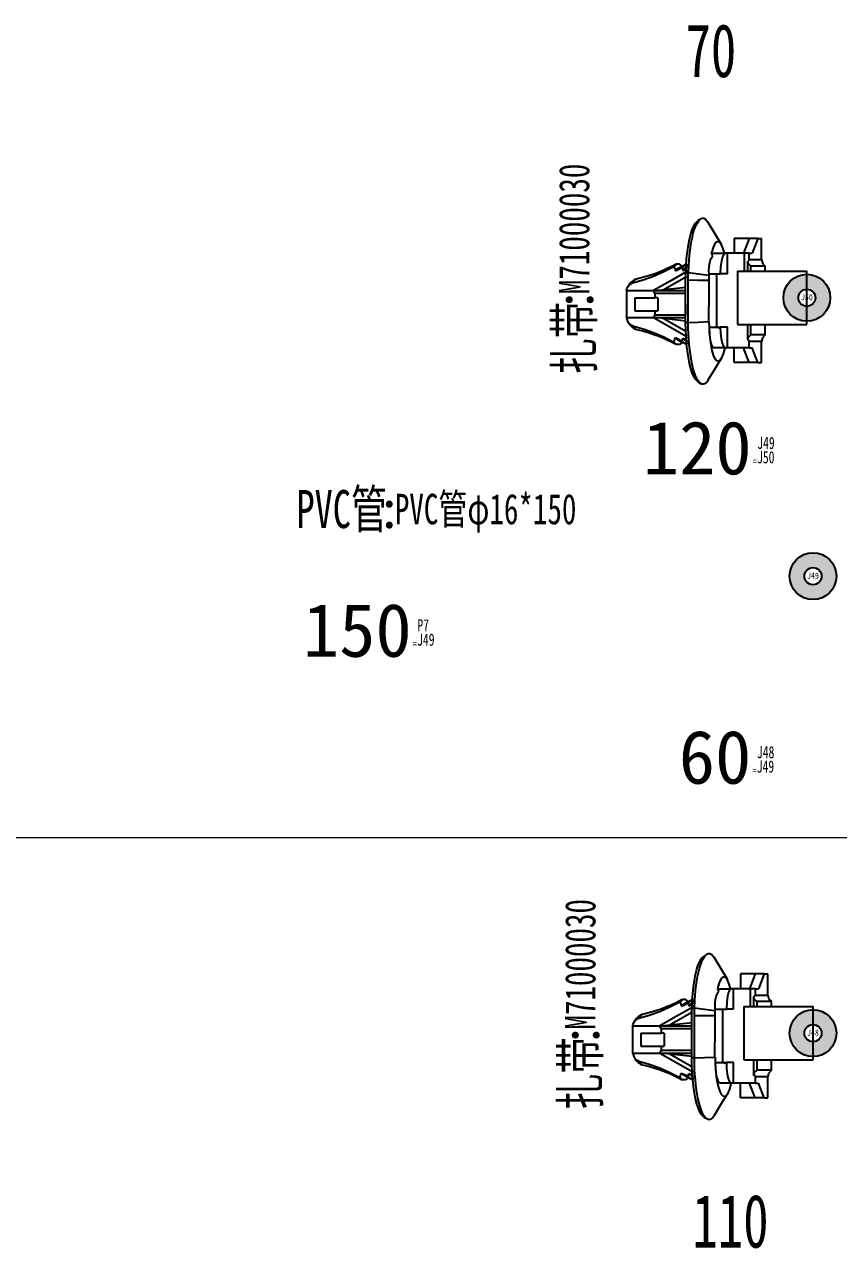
# Model space of a CAD drawing. Header units: millimetres. Extents: x -2653 to 6698, y -4403 to -42.
# Drawn here: x 340.5 to 394, y -769.2 to -688.9 of the extents above; entities that cross this region are included whole.
import ezdxf
from ezdxf.enums import TextEntityAlignment as Align

# ---------------------------------------------------------------- set-up
doc = ezdxf.new("R2010")
doc.units = ezdxf.units.MM
doc.header["$MEASUREMENT"] = 0
for name, color, linetype in [('21', 7, 'Continuous'), ('文字', 3, 'Continuous'), ('节点长度', 1, 'Continuous'), ('节点长度-L', 32, 'Continuous'), ('轮廓线', 7, 'Continuous'), ('附件-供应商', 43, 'Continuous'), ('附件-名称', 53, 'Continuous'), ('附件-数量', 21, 'Continuous'), ('附件-编码', 52, 'Continuous')]:
    doc.layers.add(name, color=color, linetype=linetype)
for name, color, linetype, plot in [('节点长度-E1', 53, 'Continuous', False), ('节点长度-E2', 53, 'Continuous', False), ('节点长度-不打印', 14, 'Continuous', False), ('附件-不打印', 2, 'Continuous', False), ('隐藏-节点长度辅助', 202, 'Continuous', False), ('隐藏-辅助信息', 3, 'Continuous', False)]:
    doc.layers.add(name, color=color, linetype=linetype, plot=plot)
doc.styles.add('CL', font='', dxfattribs={"height": 2})
doc.styles.add('灯泡', font='', dxfattribs={"width": 0.7})
doc.styles.get('CL').set_extended_font_data('SimSun')
doc.styles.get('灯泡').set_extended_font_data('NSimSun')

# ---------------------------------------------------------------- blocks, each defined once
blk = doc.blocks.new('010016')
at = {"lineweight": 25}
blk.add_line((2045.557, 1138.112), (2046.983, 1138.114), dxfattribs=at)
at = {"color": 0}
for p, q in [((2044.946, 1134.704), (2044.946, 1130.151)), ((2048.446, 1134.704), (2048.446, 1130.151)), ((2044.946, 1130.151), (2048.446, 1130.151))]:
    blk.add_line(p, q, dxfattribs=at)
at = {"layer": '21', "color": 0, "linetype": 'Continuous'}
for p, q in [((2044.621, 1141.353), (2044.521, 1140.949)), ((2044.621, 1141.353), (2044.694, 1141.478)), ((2044.642, 1141.423), (2044.624, 1141.364)), ((2044.669, 1141.474), (2044.642, 1141.423)), ((2044.855, 1141.598), (2044.66, 1140.904)), ((2044.701, 1141.535), (2044.661, 1141.462)), ((2044.744, 1141.564), (2044.664, 1141.467)), ((2044.694, 1141.478), (2044.855, 1141.598)), ((2044.75, 1141.606), (2044.701, 1141.535)), ((2044.879, 1141.657), (2044.744, 1141.564)), ((2044.807, 1141.674), (2044.75, 1141.606)), ((2044.873, 1141.738), (2044.807, 1141.674)), ((2044.855, 1141.598), (2044.879, 1141.657)), ((2044.945, 1141.798), (2044.873, 1141.738)), ((2044.946, 1141.763), (2044.879, 1141.657)), ((2045.027, 1141.854), (2044.945, 1141.798)), ((2045.031, 1141.849), (2044.946, 1141.763)), ((2045.07, 1141.879), (2045.027, 1141.854)), ((2045.154, 1141.928), (2045.031, 1141.849)), ((2045.116, 1141.903), (2045.07, 1141.879)), ((2045.37, 1141.992), (2045.154, 1141.928)), ((2046.27, 1142.003), (2045.37, 1142.003)), ((2045.37, 1140.204), (2045.37, 1142.003)), ((2046.27, 1141.455), (2045.846, 1141.455)), ((2045.846, 1141.454), (2045.846, 1140.134)), ((2047.17, 1142.003), (2046.27, 1142.003)), ((2046.694, 1141.455), (2046.27, 1141.455)), ((2046.694, 1141.454), (2046.694, 1140.134)), ((2047.17, 1142.003), (2047.17, 1140.204)), ((2047.17, 1141.992), (2047.279, 1141.97)), ((2047.279, 1141.97), (2047.386, 1141.928)), ((2047.386, 1141.928), (2047.509, 1141.849)), ((2047.471, 1141.878), (2047.425, 1141.902)), ((2047.513, 1141.853), (2047.471, 1141.878)), ((2047.509, 1141.849), (2047.594, 1141.763)), ((2047.595, 1141.798), (2047.513, 1141.853)), ((2047.594, 1141.763), (2047.661, 1141.657)), ((2047.668, 1141.738), (2047.595, 1141.798)), ((2047.661, 1141.657), (2047.795, 1141.564)), ((2047.685, 1141.598), (2047.661, 1141.657)), ((2047.733, 1141.673), (2047.668, 1141.738)), ((2047.846, 1141.478), (2047.685, 1141.598)), ((2047.685, 1141.598), (2047.88, 1140.904)), ((2047.79, 1141.606), (2047.733, 1141.673)), ((2047.839, 1141.535), (2047.79, 1141.606)), ((2047.795, 1141.564), (2047.876, 1141.467)), ((2047.879, 1141.462), (2047.839, 1141.535)), ((2047.919, 1141.353), (2047.846, 1141.478)), ((2047.898, 1141.423), (2047.871, 1141.474)), ((2047.915, 1141.364), (2047.898, 1141.423)), ((2048.001, 1141.027), (2047.919, 1141.353)), ((2044.407, 1140.55), (2044.294, 1140.197)), ((2044.521, 1140.949), (2044.407, 1140.55)), ((2044.66, 1140.904), (2044.425, 1140.22)), ((2047.88, 1140.904), (2048.115, 1140.22)), ((2048.089, 1140.703), (2048.001, 1141.027)), ((2048.176, 1140.408), (2048.089, 1140.703)), ((2044.166, 1139.849), (2044.037, 1139.547)), ((2044.425, 1140.22), (2044.123, 1139.551)), ((2044.129, 1138.046), (2045.37, 1140.218)), ((2044.294, 1140.197), (2044.166, 1139.849)), ((2045.167, 1138.095), (2045.37, 1139.906)), ((2045.37, 1138.109), (2045.37, 1140.204)), ((2045.37, 1140.204), (2045.557, 1140.134)), ((2045.846, 1140.134), (2045.557, 1140.134)), ((2045.557, 1138.112), (2045.557, 1140.134)), ((2045.846, 1140.134), (2045.846, 1139.934)), ((2046.27, 1139.934), (2045.846, 1139.934)), ((2046.694, 1139.934), (2046.27, 1139.934)), ((2046.983, 1140.134), (2046.694, 1140.134)), ((2046.694, 1139.934), (2046.694, 1140.134)), ((2046.983, 1140.134), (2047.17, 1140.204)), ((2046.983, 1138.114), (2046.983, 1140.134)), ((2047.797, 1139.136), (2047.17, 1140.218)), ((2047.17, 1140.204), (2047.17, 1138.111)), ((2047.373, 1138.098), (2047.17, 1139.906)), ((2048.115, 1140.22), (2048.416, 1139.551)), ((2048.272, 1140.117), (2048.176, 1140.408)), ((2048.371, 1139.855), (2048.272, 1140.117)), ((2048.48, 1139.599), (2048.371, 1139.855)), ((2043.772, 1138.993), (2043.642, 1138.738)), ((2043.898, 1139.25), (2043.772, 1138.993)), ((2044.123, 1139.551), (2043.786, 1138.895)), ((2044.037, 1139.547), (2043.898, 1139.25)), ((2044.743, 1138.57), (2045.335, 1139.592)), ((2047.797, 1138.57), (2047.205, 1139.592)), ((2048.411, 1138.046), (2047.797, 1139.136)), ((2048.416, 1139.551), (2048.754, 1138.895)), ((2048.586, 1139.369), (2048.48, 1139.599)), ((2048.695, 1139.141), (2048.586, 1139.369)), ((2048.796, 1138.939), (2048.695, 1139.141)), ((2048.898, 1138.738), (2048.796, 1138.939)), ((2043.628, 1138.708), (2043.786, 1138.895)), ((2043.628, 1138.517), (2043.628, 1138.708)), ((2043.786, 1138.329), (2043.628, 1138.517)), ((2043.79, 1138.349), (2043.686, 1138.14)), ((2043.697, 1138.175), (2043.86, 1138.366)), ((2043.703, 1137.979), (2043.697, 1138.175)), ((2043.786, 1138.895), (2043.949, 1138.835)), ((2043.893, 1138.558), (2043.79, 1138.349)), ((2043.956, 1138.552), (2043.86, 1138.366)), ((2043.86, 1138.366), (2043.964, 1138.328)), ((2043.862, 1138.069), (2043.923, 1138.185)), ((2043.882, 1138.056), (2043.949, 1138.112)), ((2043.893, 1138.558), (2043.954, 1138.674)), ((2043.923, 1138.185), (2044.045, 1138.298)), ((2043.949, 1138.835), (2044.078, 1138.787)), ((2043.991, 1138.194), (2043.949, 1138.112)), ((2043.949, 1138.112), (2044.023, 1138.085)), ((2043.954, 1138.674), (2044.078, 1138.787)), ((2044.078, 1138.787), (2043.956, 1138.552)), ((2043.964, 1138.328), (2044.045, 1138.298)), ((2044.045, 1138.298), (2043.991, 1138.194)), ((2044.131, 1138.084), (2044.613, 1138.106)), ((2044.457, 1138.062), (2044.743, 1138.57)), ((2044.613, 1138.106), (2045.067, 1138.113)), ((2045.067, 1138.113), (2045.877, 1138.113)), ((2045.067, 1137.944), (2045.067, 1138.113)), ((2045.877, 1138.113), (2046.663, 1138.113)), ((2046.663, 1138.113), (2047.06, 1138.113)), ((2047.06, 1138.113), (2047.446, 1138.113)), ((2047.446, 1138.113), (2047.839, 1138.113)), ((2048.081, 1138.065), (2047.797, 1138.57)), ((2047.839, 1138.113), (2048.316, 1138.107)), ((2048.316, 1138.107), (2048.317, 1138.107)), ((2048.317, 1138.107), (2048.334, 1137.937)), ((2048.317, 1138.107), (2048.794, 1138.085)), ((2048.591, 1138.835), (2048.462, 1138.787)), ((2048.586, 1138.674), (2048.462, 1138.787)), ((2048.462, 1138.787), (2048.584, 1138.552)), ((2048.576, 1138.328), (2048.495, 1138.298)), ((2048.617, 1138.185), (2048.495, 1138.298)), ((2048.495, 1138.298), (2048.549, 1138.194)), ((2048.591, 1138.112), (2048.517, 1138.085)), ((2048.549, 1138.194), (2048.591, 1138.112)), ((2048.68, 1138.366), (2048.576, 1138.328)), ((2048.584, 1138.552), (2048.68, 1138.366)), ((2048.647, 1138.558), (2048.586, 1138.674)), ((2048.754, 1138.895), (2048.591, 1138.835)), ((2048.655, 1138.059), (2048.591, 1138.112)), ((2048.678, 1138.069), (2048.617, 1138.185)), ((2048.75, 1138.349), (2048.647, 1138.558)), ((2048.841, 1138.178), (2048.68, 1138.366)), ((2048.854, 1138.14), (2048.75, 1138.349)), ((2048.912, 1138.708), (2048.754, 1138.895)), ((2048.754, 1138.329), (2048.912, 1138.517)), ((2048.84, 1137.986), (2048.841, 1138.178)), ((2048.912, 1138.517), (2048.912, 1138.708)), ((2041.084, 1137.16), (2041.264, 1137.314)), ((2041.205, 1137.336), (2041.137, 1137.238)), ((2041.21, 1137.336), (2041.223, 1137.36)), ((2041.223, 1137.36), (2041.348, 1137.474)), ((2041.264, 1137.314), (2041.397, 1137.39)), ((2041.348, 1137.474), (2041.526, 1137.58)), ((2041.397, 1137.39), (2041.56, 1137.463)), ((2041.526, 1137.58), (2041.76, 1137.679)), ((2041.56, 1137.463), (2041.945, 1137.592)), ((2041.76, 1137.679), (2042.049, 1137.773)), ((2041.945, 1137.592), (2042.426, 1137.709)), ((2042.049, 1137.773), (2042.389, 1137.859)), ((2042.389, 1137.859), (2042.774, 1137.935)), ((2042.426, 1137.709), (2042.985, 1137.805)), ((2042.774, 1137.935), (2043.198, 1137.998)), ((2042.985, 1137.805), (2043.297, 1137.845)), ((2043.198, 1137.999), (2043.654, 1138.049)), ((2043.297, 1137.845), (2043.627, 1137.879)), ((2043.627, 1137.879), (2043.969, 1137.906)), ((2043.654, 1138.049), (2044.131, 1138.084)), ((2043.862, 1138.069), (2043.827, 1137.997)), ((2043.83, 1138), (2043.882, 1138.056)), ((2043.969, 1137.906), (2044.323, 1137.926)), ((2044.023, 1138.085), (2044.082, 1138.063)), ((2044.028, 1138.021), (2044.054, 1138.042)), ((2044.054, 1138.042), (2044.082, 1138.063)), ((2044.129, 1138.046), (2044.082, 1138.063)), ((2044.323, 1137.926), (2044.691, 1137.939)), ((2044.691, 1137.939), (2045.067, 1137.944)), ((2045.067, 1137.944), (2045.097, 1137.281)), ((2045.067, 1137.944), (2045.567, 1137.944)), ((2045.567, 1137.944), (2045.877, 1137.944)), ((2045.877, 1137.944), (2046.377, 1137.944)), ((2046.377, 1137.944), (2047.109, 1137.943)), ((2047.109, 1137.943), (2047.841, 1137.944)), ((2047.839, 1137.281), (2047.841, 1137.944)), ((2047.841, 1137.944), (2047.966, 1137.943)), ((2047.966, 1137.943), (2048.091, 1137.942)), ((2048.091, 1137.942), (2048.334, 1137.937)), ((2048.152, 1136.614), (2048.333, 1137.937)), ((2048.334, 1137.937), (2048.83, 1137.915)), ((2048.411, 1138.046), (2048.458, 1138.063)), ((2048.517, 1138.085), (2048.458, 1138.063)), ((2048.496, 1138.026), (2048.458, 1138.063)), ((2048.706, 1138.005), (2048.655, 1138.059)), ((2048.711, 1138.003), (2048.678, 1138.069)), ((2048.794, 1138.085), (2049.271, 1138.049)), ((2048.83, 1137.915), (2049.501, 1137.86)), ((2049.271, 1138.049), (2049.732, 1137.999)), ((2049.501, 1137.86), (2049.827, 1137.822)), ((2049.732, 1137.999), (2050.164, 1137.935)), ((2049.827, 1137.822), (2050.141, 1137.777)), ((2050.141, 1137.777), (2050.421, 1137.728)), ((2050.164, 1137.935), (2050.553, 1137.86)), ((2050.421, 1137.728), (2050.684, 1137.673)), ((2050.553, 1137.86), (2050.892, 1137.774)), ((2050.684, 1137.673), (2050.932, 1137.612)), ((2050.892, 1137.774), (2051.176, 1137.683)), ((2050.932, 1137.612), (2051.158, 1137.545)), ((2051.158, 1137.545), (2051.506, 1137.409)), ((2051.176, 1137.683), (2051.408, 1137.583)), ((2051.408, 1137.583), (2051.588, 1137.476)), ((2051.506, 1137.409), (2051.757, 1137.256)), ((2051.588, 1137.476), (2051.731, 1137.332)), ((2051.805, 1137.233), (2051.737, 1137.332)), ((2041.016, 1136.955), (2041.021, 1137.042)), ((2041.043, 1136.87), (2041.016, 1136.955)), ((2041.021, 1137.042), (2041.084, 1137.16)), ((2041.186, 1136.707), (2041.043, 1136.87)), ((2041.137, 1137.238), (2041.068, 1137.139)), ((2041.316, 1136.628), (2041.186, 1136.707)), ((2041.302, 1136.627), (2042.006, 1136.202)), ((2043.87, 1136.511), (2043.467, 1136.446)), ((2044.083, 1136.531), (2043.801, 1136.479)), ((2044.313, 1136.556), (2043.87, 1136.511)), ((2044.412, 1136.564), (2044.083, 1136.531)), ((2044.768, 1136.58), (2044.313, 1136.556)), ((2044.767, 1136.575), (2044.412, 1136.564)), ((2044.767, 1136.587), (2044.767, 1135.838)), ((2045.127, 1136.585), (2044.768, 1136.58)), ((2045.097, 1137.281), (2045.127, 1136.618)), ((2045.127, 1136.594), (2046.112, 1136.594)), ((2047.836, 1136.592), (2046.112, 1136.594)), ((2047.836, 1136.618), (2047.839, 1137.281)), ((2047.973, 1136.592), (2047.836, 1136.592)), ((2048.084, 1136.591), (2047.973, 1136.592)), ((2048.102, 1136.591), (2048.084, 1136.591)), ((2048.147, 1136.59), (2048.102, 1136.591)), ((2048.267, 1136.586), (2048.152, 1136.589)), ((2048.267, 1136.59), (2048.267, 1135.838)), ((2048.269, 1136.571), (2048.491, 1136.586)), ((2048.491, 1136.586), (2048.714, 1136.579)), ((2048.714, 1136.579), (2048.909, 1136.554)), ((2048.909, 1136.554), (2049.093, 1136.509)), ((2049.093, 1136.509), (2049.249, 1136.449)), ((2050.921, 1136.19), (2051.648, 1136.629)), ((2051.859, 1136.803), (2051.645, 1136.629)), ((2051.757, 1137.256), (2051.899, 1137.093)), ((2051.874, 1137.135), (2051.805, 1137.233)), ((2051.922, 1136.921), (2051.859, 1136.803)), ((2051.899, 1137.093), (2051.927, 1137.007)), ((2051.927, 1137.007), (2051.922, 1136.921)), ((2042.006, 1136.202), (2042.71, 1135.777)), ((2042.513, 1135.986), (2042.576, 1135.854)), ((2042.583, 1136.08), (2042.551, 1135.986)), ((2042.576, 1135.854), (2042.749, 1135.731)), ((2042.691, 1136.182), (2042.583, 1136.08)), ((2042.866, 1136.274), (2042.691, 1136.182)), ((2042.749, 1135.731), (2043.022, 1135.622)), ((2043.138, 1136.368), (2042.866, 1136.274)), ((2043.467, 1136.446), (2043.138, 1136.368)), ((2043.417, 1136.257), (2043.46, 1136.337)), ((2043.417, 1135.519), (2043.417, 1136.257)), ((2043.46, 1136.337), (2043.588, 1136.412)), ((2043.726, 1135.722), (2043.496, 1135.627)), ((2043.801, 1136.479), (2043.588, 1136.412)), ((2044.019, 1135.785), (2043.726, 1135.722)), ((2044.376, 1135.824), (2044.019, 1135.785)), ((2044.767, 1135.838), (2044.376, 1135.824)), ((2044.767, 1135.778), (2044.699, 1136.009)), ((2048.267, 1136.091), (2044.767, 1136.091)), ((2044.767, 1135.363), (2044.767, 1135.838)), ((2048.724, 1135.819), (2048.267, 1135.838)), ((2048.267, 1135.363), (2048.267, 1135.838)), ((2049.127, 1135.765), (2048.724, 1135.819)), ((2049.391, 1135.696), (2049.127, 1135.765)), ((2049.249, 1136.449), (2049.384, 1136.373)), ((2049.384, 1136.373), (2049.457, 1136.315)), ((2049.559, 1135.612), (2049.391, 1135.696)), ((2049.469, 1136.402), (2049.588, 1136.322)), ((2049.718, 1136.392), (2049.568, 1136.427)), ((2049.588, 1136.322), (2049.617, 1136.257)), ((2049.617, 1136.257), (2049.617, 1135.519)), ((2049.992, 1136.308), (2049.718, 1136.392)), ((2049.918, 1135.654), (2050.169, 1135.762)), ((2050.192, 1136.218), (2049.992, 1136.308)), ((2050.17, 1135.762), (2050.32, 1135.872)), ((2050.342, 1136.1), (2050.192, 1136.218)), ((2050.194, 1135.752), (2050.921, 1136.19)), ((2050.32, 1135.872), (2050.367, 1135.983)), ((2050.391, 1135.983), (2050.342, 1136.1)), ((2042.442, 1134.918), (2043.417, 1134.918)), ((2042.442, 1133.946), (2042.442, 1134.918)), ((2043.022, 1135.622), (2043.397, 1135.526)), ((2043.496, 1135.627), (2043.417, 1135.519)), ((2043.417, 1135.363), (2043.417, 1135.519)), ((2043.417, 1135.363), (2044.767, 1135.363)), ((2043.417, 1134.246), (2043.417, 1135.363)), ((2048.267, 1135.363), (2049.617, 1135.363)), ((2049.617, 1135.519), (2049.559, 1135.612)), ((2049.617, 1135.568), (2049.918, 1135.654)), ((2049.617, 1135.363), (2049.617, 1135.519)), ((2049.617, 1134.246), (2049.617, 1135.363)), ((2050.592, 1134.918), (2049.617, 1134.918)), ((2050.592, 1133.946), (2050.592, 1134.918)), ((2042.442, 1133.946), (2043.417, 1134.323)), ((2043.417, 1133.934), (2043.417, 1134.246)), ((2048.446, 1134.704), (2044.946, 1134.704)), ((2048.446, 1134.246), (2049.617, 1134.246)), ((2050.592, 1133.946), (2049.617, 1134.323)), ((2049.617, 1133.934), (2049.617, 1134.246)), ((2042.442, 1133.363), (2042.442, 1133.946)), ((2042.442, 1133.363), (2043.417, 1133.74)), ((2042.442, 1133.363), (2042.442, 1133.128)), ((2043.417, 1133.934), (2043.834, 1133.934)), ((2043.417, 1133.934), (2043.417, 1133.74)), ((2043.834, 1133.934), (2043.851, 1133.936)), ((2043.834, 1133.128), (2043.834, 1133.934)), ((2043.851, 1133.936), (2043.868, 1133.942)), ((2043.868, 1133.942), (2043.896, 1133.96)), ((2043.896, 1133.96), (2043.924, 1133.988)), ((2043.924, 1133.988), (2043.967, 1134.053)), ((2044.946, 1134.053), (2043.967, 1134.053)), ((2043.967, 1134.053), (2044.14, 1133.969)), ((2044.14, 1133.969), (2044.267, 1133.827)), ((2044.267, 1132.885), (2044.267, 1133.827)), ((2044.267, 1133.827), (2044.946, 1133.827)), ((2049.066, 1134.053), (2048.446, 1134.053)), ((2048.446, 1133.827), (2048.767, 1133.827)), ((2048.767, 1133.827), (2048.894, 1133.969)), ((2048.767, 1132.885), (2048.767, 1133.827)), ((2048.894, 1133.969), (2049.066, 1134.053)), ((2049.066, 1134.053), (2049.121, 1133.975)), ((2049.121, 1133.975), (2049.166, 1133.942)), ((2049.166, 1133.942), (2049.183, 1133.936)), ((2049.183, 1133.936), (2049.2, 1133.934)), ((2049.2, 1133.934), (2049.2, 1133.128)), ((2049.2, 1133.934), (2049.617, 1133.934)), ((2049.617, 1133.934), (2049.617, 1133.74)), ((2050.592, 1133.363), (2049.617, 1133.74)), ((2050.592, 1133.363), (2050.592, 1133.946)), ((2050.592, 1133.363), (2050.592, 1133.128)), ((2042.442, 1133.128), (2043.834, 1133.128)), ((2044.056, 1133.077), (2043.834, 1133.128)), ((2044.267, 1132.885), (2044.056, 1133.077)), ((2044.267, 1132.885), (2044.946, 1132.885)), ((2048.446, 1132.885), (2048.767, 1132.885)), ((2048.923, 1133.046), (2048.767, 1132.885)), ((2049.2, 1133.128), (2048.923, 1133.046)), ((2049.2, 1133.128), (2050.592, 1133.128))]:
    blk.add_line(p, q, dxfattribs=at)
blk = doc.blocks.new('附件')
at = {"layer": '文字', "color": 3, "style": 'CL'}
blk.add_text(':', height=2.5, dxfattribs=at).set_placement((-3.788, -0.382), align=Align.MIDDLE_CENTER)
at = {"layer": '附件-不打印', "color": 3, "style": 'CL', "width": 0.7, "flags": 5}
for tag, p in [('供方编码', (-8.485, -1.616)), ('范围', (-8.485, -1.318)), ('工位', (-6.896, -1.318)), ('位置', (-5.306, -1.318))]:
    blk.add_attdef(tag, text='', height=0.2, dxfattribs=at).set_placement(p, align=Align.MIDDLE_CENTER)
at = {"layer": '附件-不打印', "color": 1, "style": 'CL'}
for tag, width, flags, p in [('选项', 0.7, 13, (-6.896, -1.616)), ('备注', 0.7, 5, (-5.306, -1.616)), ('规格', 0.7, 5, (-3.717, -1.616)), ('单位', 0.6, 1, (-3.717, -1.318))]:
    blk.add_attdef(tag, text='', height=0.2, dxfattribs=dict(at, width=width, flags=flags)).set_placement(p, align=Align.MIDDLE_CENTER)
at = {"layer": '附件-供应商', "color": 3, "style": 'CL', "width": 0.7, "flags": 8}
blk.add_attdef('供应商', text='', height=2.5, dxfattribs=at).set_placement((-13.399, -0.419), align=Align.MIDDLE_RIGHT)
at = {"layer": '附件-名称', "color": 3, "style": 'CL', "width": 0.7, "flags": 4}
blk.add_attdef('名称', text='', height=2.5, dxfattribs=at).set_placement((-3.92, -0.382), align=Align.MIDDLE_RIGHT)
at = {"layer": '附件-数量', "color": 2, "style": 'CL', "width": 0.7, "flags": 2}
blk.add_attdef('*', text='', height=1, dxfattribs=at).set_placement((15.719, -0.382), align=Align.MIDDLE_CENTER)
at = {"layer": '附件-数量', "color": 2, "style": 'CL', "width": 0.7, "flags": 4}
blk.add_attdef('数量', text='', height=1.2, dxfattribs=at).set_placement((16.072, -0.382), align=Align.MIDDLE_LEFT)
at = {"layer": '附件-编码', "color": 2, "style": 'CL', "width": 0.7, "flags": 4}
blk.add_attdef('编码', text='', height=2.5, dxfattribs=at).set_placement((-3.651, -0.382), align=Align.MIDDLE_LEFT)
blk = doc.blocks.new('分支点')
at = {"layer": '轮廓线'}
h = blk.add_hatch(color=1, dxfattribs=at)
edge = h.paths.add_edge_path()
edge.add_arc((-0.001, 0.001), 1.54, 0, 360)
edge = h.paths.add_edge_path(flags=16)
edge.add_arc((-0.001, 0.001), 0.56, 0, 360)
at = {"layer": '轮廓线', "color": 1, "linetype": 'ByBlock', "lineweight": -2}
for radius in [1.54, 0.56]:
    blk.add_circle((-0.001, 0.001), radius, dxfattribs=at)
at = {"layer": '轮廓线', "color": 2, "style": 'CL', "width": 0.8}
blk.add_attdef('位置', text='', height=0.4, dxfattribs=at).set_placement((-0.002, 0.035), align=Align.MIDDLE_CENTER)
at = {"layer": '隐藏-辅助信息', "color": 1, "style": 'CL', "width": 0.8, "flags": 13}
blk.add_attdef('选项', text='', height=0.1, dxfattribs=at).set_placement((-0.002, -0.464), align=Align.MIDDLE_CENTER)
blk = doc.blocks.new('节点长度')
at = {"layer": '节点长度-E1', "color": 202, "ltscale": 0.5, "style": 'CL', "width": 0.7, "flags": 4}
blk.add_attdef('E1', text='', height=0.8, dxfattribs=at).set_placement((1.351, 0.931), align=Align.MIDDLE_LEFT)
at = {"layer": '节点长度-E2', "color": 202, "ltscale": 0.5, "style": 'CL', "width": 0.7, "flags": 4}
blk.add_attdef('E2', text='', height=0.8, dxfattribs=at).set_placement((1.339, -0.011), align=Align.MIDDLE_LEFT)
at = {"layer": '节点长度-L', "color": 1, "ltscale": 0.5, "style": 'CL', "flags": 4}
blk.add_attdef('L', text='', height=2, dxfattribs=at).set_placement((0.98, 0.612), align=Align.MIDDLE_RIGHT)
at = {"layer": '节点长度-不打印', "color": 202, "ltscale": 0.5, "style": 'CL', "width": 0.7}
blk.add_text('=', height=0.5, dxfattribs=at).set_placement((1.189, -0.273), align=Align.MIDDLE_CENTER)
at = {"layer": '节点长度-不打印', "color": 1, "style": 'CL', "width": 0.8, "flags": 13}
blk.add_attdef('选项', text='', height=0.1, dxfattribs=at).set_placement((0.334, -0.1), align=Align.MIDDLE_CENTER)

msp = doc.modelspace()

# ---------------------------------------------------------------- linework, layer by layer
at = {"layer": '轮廓线', "color": 3, "lineweight": 0}
msp.add_line((-165.433, -742.271), (1003.567, -742.271), dxfattribs=at)

# ---------------------------------------------------------------- block references
ref = msp.add_blockref('附件', (376.225, -703.16), dxfattribs=dict(rotation=90))
ref.add_attrib('名称', '扎带', dxfattribs={"layer": '附件-名称', "color": 3, "height": 2.5, "rotation": 90, "style": 'CL', "width": 0.7, "flags": 4}).set_placement((376.608, -707.084), align=Align.MIDDLE_RIGHT)
ref.add_attrib('编码', 'M71000030', dxfattribs={"layer": '附件-编码', "color": 2, "height": 2, "rotation": 90, "style": 'CL', "width": 0.7, "flags": 4}).set_placement((376.608, -706.584), align=Align.MIDDLE_LEFT)
at = {"rotation": 90}
for p in [(1522.048, -2753.516), (1522.45, -2801.804)]:
    msp.add_blockref('010016', p, dxfattribs=at)
at = {"lineweight": -3}
ref = msp.add_blockref('分支点', (391.897, -706.82), dxfattribs=at)
ref.add_attrib('位置', 'J50', dxfattribs={"layer": '隐藏-辅助信息', "color": 2, "height": 0.4, "style": 'CL', "width": 0.8}).set_placement((391.896, -706.786), align=Align.MIDDLE_CENTER)
ref = msp.add_blockref('附件', (368.256, -720.31))
ref.add_attrib('名称', 'PVC管', dxfattribs={"layer": '附件-名称', "color": 3, "height": 2.5, "style": 'CL', "width": 0.7, "flags": 4}).set_placement((364.332, -720.693), align=Align.MIDDLE_RIGHT)
ref.add_attrib('编码', 'PVC管φ16*150', dxfattribs={"layer": '附件-编码', "color": 2, "height": 2, "style": 'CL', "width": 0.7, "flags": 4}).set_placement((364.832, -720.693), align=Align.MIDDLE_LEFT)
ref = msp.add_blockref('分支点', (392.299, -725.102), dxfattribs=at)
ref.add_attrib('位置', 'J49', dxfattribs={"layer": '隐藏-辅助信息', "color": 2, "height": 0.4, "style": 'CL', "width": 0.8}).set_placement((392.298, -725.068), align=Align.MIDDLE_CENTER)
ref = msp.add_blockref('节点长度', (364.96, -729.257), dxfattribs=at)
ref.add_attrib('L', '150', dxfattribs={"layer": '节点长度', "color": 1, "ltscale": 0.5, "height": 3.5, "style": 'CL'}).set_placement((365.94, -728.645), align=Align.MIDDLE_RIGHT)
ref.add_attrib('E1', 'P7', dxfattribs={"layer": '隐藏-节点长度辅助', "color": 202, "ltscale": 0.5, "height": 0.8, "style": 'CL', "width": 0.7}).set_placement((366.311, -728.326), align=Align.MIDDLE_LEFT)
ref.add_attrib('E2', 'J49', dxfattribs={"layer": '隐藏-节点长度辅助', "color": 202, "ltscale": 0.5, "height": 0.8, "style": 'CL', "width": 0.7}).set_placement((366.299, -729.268), align=Align.MIDDLE_LEFT)
ref = msp.add_blockref('附件', (376.627, -751.448), dxfattribs=dict(rotation=90))
ref.add_attrib('名称', '扎带', dxfattribs={"layer": '附件-名称', "color": 3, "height": 2.5, "rotation": 90, "style": 'CL', "width": 0.7, "flags": 4}).set_placement((377.009, -755.372), align=Align.MIDDLE_RIGHT)
ref.add_attrib('编码', 'M71000030', dxfattribs={"layer": '附件-编码', "color": 2, "height": 2, "rotation": 90, "style": 'CL', "width": 0.7, "flags": 4}).set_placement((377.009, -754.872), align=Align.MIDDLE_LEFT)
ref = msp.add_blockref('分支点', (392.299, -755.108), dxfattribs=at)
ref.add_attrib('位置', 'J48', dxfattribs={"layer": '隐藏-辅助信息', "color": 2, "height": 0.4, "style": 'CL', "width": 0.8}).set_placement((392.298, -755.074), align=Align.MIDDLE_CENTER)
at = {"layer": '轮廓线', "lineweight": 0}
ref = msp.add_blockref('节点长度', (387.288, -717.279), dxfattribs=at)
ref.add_attrib('L', '120', dxfattribs={"layer": '节点长度', "color": 1, "ltscale": 0.5, "height": 3.5, "style": 'CL'}).set_placement((388.268, -716.668), align=Align.MIDDLE_RIGHT)
ref.add_attrib('E1', 'J49', dxfattribs={"layer": '隐藏-节点长度辅助', "color": 202, "ltscale": 0.5, "height": 0.8, "style": 'CL', "width": 0.7}).set_placement((388.639, -716.349), align=Align.MIDDLE_LEFT)
ref.add_attrib('E2', 'J50', dxfattribs={"layer": '隐藏-节点长度辅助', "color": 202, "ltscale": 0.5, "height": 0.8, "style": 'CL', "width": 0.7}).set_placement((388.627, -717.29), align=Align.MIDDLE_LEFT)
ref = msp.add_blockref('节点长度', (387.266, -737.588), dxfattribs=at)
ref.add_attrib('L', '60', dxfattribs={"layer": '节点长度', "color": 1, "ltscale": 0.5, "height": 3.5, "style": 'CL'}).set_placement((388.246, -736.976), align=Align.MIDDLE_RIGHT)
ref.add_attrib('E1', 'J48', dxfattribs={"layer": '隐藏-节点长度辅助', "color": 202, "ltscale": 0.5, "height": 0.8, "style": 'CL', "width": 0.7}).set_placement((388.617, -736.657), align=Align.MIDDLE_LEFT)
ref.add_attrib('E2', 'J49', dxfattribs={"layer": '隐藏-节点长度辅助', "color": 202, "ltscale": 0.5, "height": 0.8, "style": 'CL', "width": 0.7}).set_placement((388.605, -737.599), align=Align.MIDDLE_LEFT)

# ---------------------------------------------------------------- texts
at = {"layer": '文字', "lineweight": -3, "insert": (383.925, -688.832), "char_height": 3.5, "width": 7.30056, "attachment_point": 1, "style": '灯泡'}
msp.add_mtext('70', dxfattribs=at)
at = {"layer": '轮廓线', "lineweight": 0, "insert": (384.382, -765.692), "char_height": 3.5, "width": 8.75898, "attachment_point": 1, "style": '灯泡'}
msp.add_mtext('110', dxfattribs=at)

doc.saveas('drawing.dxf')
